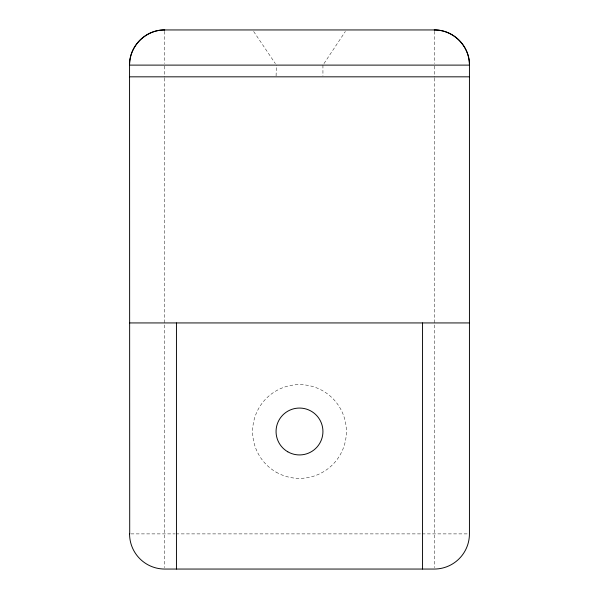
<?xml version="1.0" encoding="UTF-8"?>
<svg xmlns="http://www.w3.org/2000/svg" width="599" height="599" viewBox="0 0 599 599"><rect width="100%" height="100%" fill="white"/><g stroke="black" fill="none" stroke-linecap="round" stroke-linejoin="round"><path stroke-width="0.45" stroke-dasharray="3 2.25" d="M276.087 75.923L276.379 65.111M323.962 63.576L345.361 31.477M130.926 533.889L175.02 533.889M175.956 533.889L421.172 533.889M422.108 533.889L468.074 533.889M253.654 31.477L275.345 63.576M434.275 31.305L434.275 63.531M434.275 66.047L434.275 77.271M434.275 78.207L434.275 567.695M322.936 65.111L322.936 75.923M164.725 31.305L164.725 63.531M164.725 66.047L164.725 77.271M164.725 78.207L164.725 567.695M276.064 472.094A46.879 46.879 0 0 0 346.379 431.497A46.879 46.879 0 0 0 276.064 390.9A46.879 46.879 0 0 0 276.064 472.094"/><path stroke-width="0.9" d="M129.564 76.829L469.436 76.829M129.564 322.936L469.436 322.936M129.564 533.889A35.161 35.161 0 0 0 164.725 569.05L434.275 569.05A35.161 35.161 0 0 0 469.436 533.889L469.436 65.111C469.916 46.325 453.061 29.471 434.275 29.95L164.725 29.95C145.939 29.471 129.085 46.325 129.564 65.111L129.706 533.889M434.275 30.092L434.275 29.95A35.161 35.161 0 0 1 469.436 65.111L129.564 65.111A35.161 35.161 0 0 1 164.725 29.95L164.725 30.092M422.557 322.936L422.557 569.05M176.443 322.936L176.443 569.05M287.782 451.796A23.436 23.436 0 0 0 322.936 431.497A23.436 23.436 0 0 0 287.782 411.199A23.436 23.436 0 0 0 287.782 451.796"/></g></svg>
